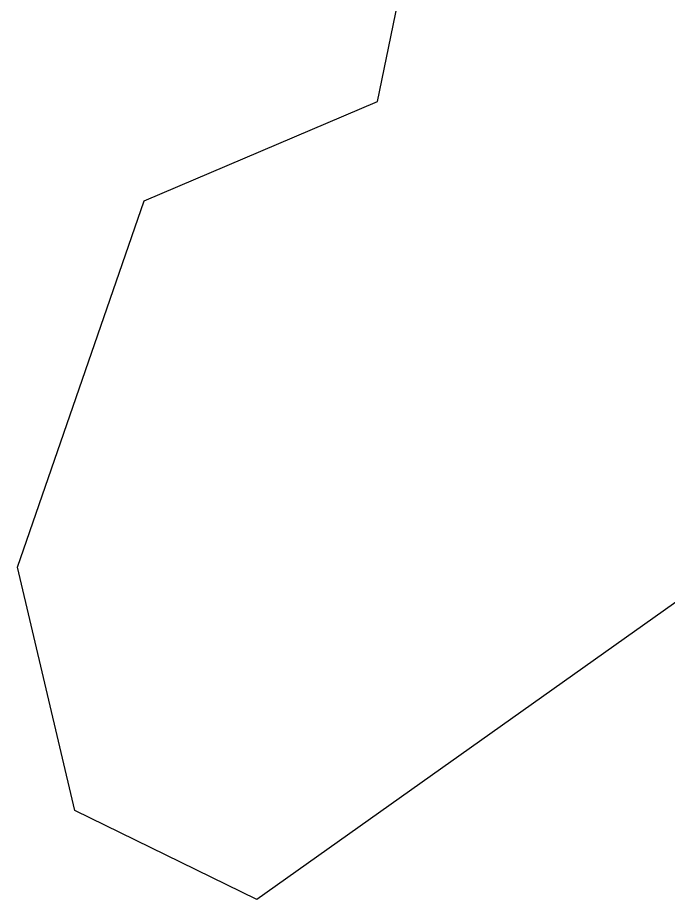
# Model space of a CAD drawing. Header units: metres. Extents: x 479526 to 481925, y 6484265 to 6487890.
# Drawn here: x 481052.3 to 481205.9, y 6487028 to 6487236.3 of the extents above; entities that cross this region are included whole.
import ezdxf

# ---------------------------------------------------------------- set-up
doc = ezdxf.new("R2010")
doc.units = ezdxf.units.M
doc.header["$LTSCALE"] = 0.5
doc.header["$MEASUREMENT"] = 0
doc.layers.add('maa', color=7, linetype='CONTINUOUS')

msp = doc.modelspace()

# ---------------------------------------------------------------- linework, layer by layer
at = {"layer": 'maa', "color": 3, "linetype": 'Continuous'}
for points in [[(481137.25, 6487216.5), (481143.63, 6487247.5)], [(481082.16, 6487193), (481137.25, 6487216.5)], [(481052.25, 6487106.5), (481082.16, 6487193)], [(481243.7811, 6487123.7887), (481108.78, 6487028)], [(481065.72, 6487049), (481052.25, 6487106.5)], [(481108.78, 6487028), (481065.72, 6487049)]]:
    msp.add_lwpolyline(points, dxfattribs=at)

doc.saveas('drawing.dxf')
